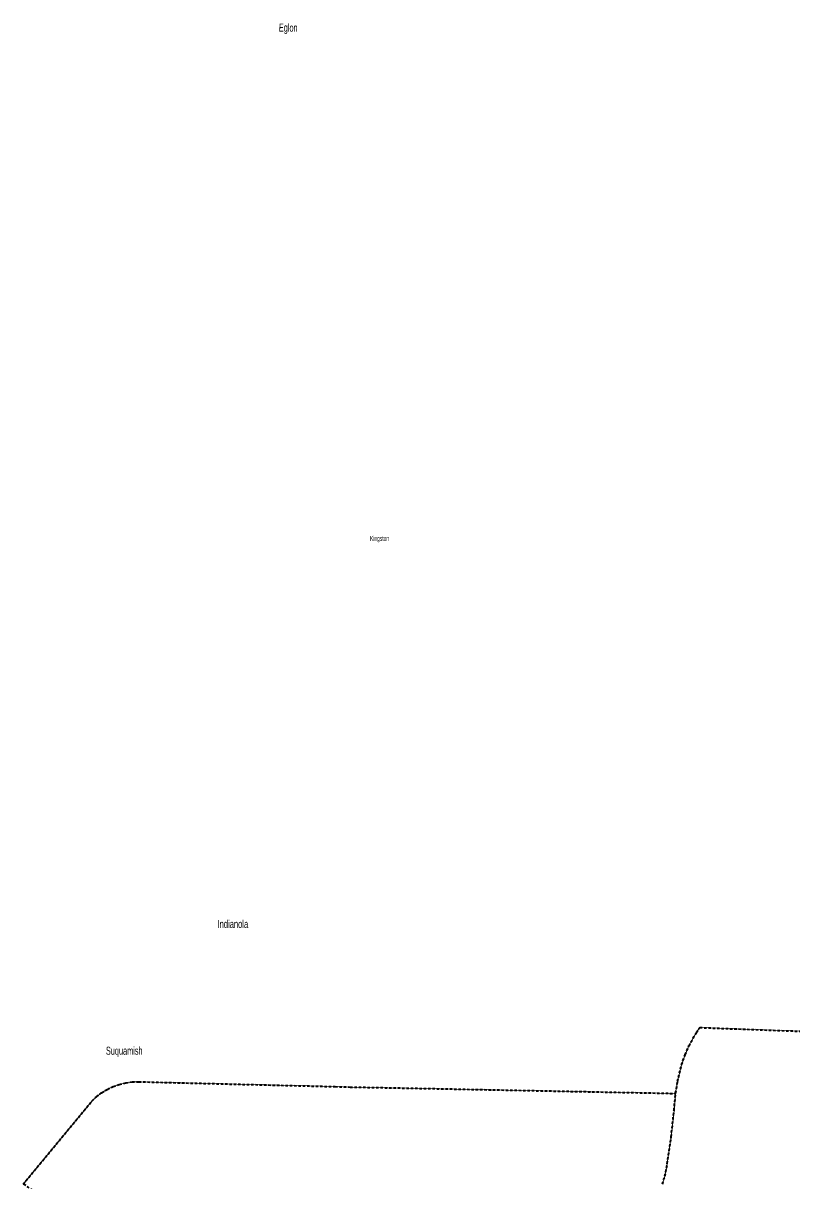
# Model space of a CAD drawing. Header units: feet. Extents: x -903180 to 1023491, y -707744 to 564635.
# Drawn here: x -387609 to -349023, y 81383 to 139368 of the extents above; entities that cross this region are included whole.
import ezdxf

# ---------------------------------------------------------------- set-up
doc = ezdxf.new("R2010")
doc.units = ezdxf.units.FT
doc.header["$LTSCALE"] = 80
doc.linetypes.add('SHORT_DASHED', pattern=[2.7, 1.5, -1.2])
doc.layers.add('13', color=7, linetype='SHORT_DASHED', lineweight=40)
doc.layers.add('58', color=7, linetype='Continuous', lineweight=13)
doc.layers.add('16', color=7, linetype='Continuous')

msp = doc.modelspace()

# ---------------------------------------------------------------- linework, layer by layer
at = {"layer": '13'}
for points in [[(-354986.13, 85896.5), (-354982.62, 85916.53), (-354882.9, 86485.56), (-354686.03, 87327.45), (-354511.28, 87832.97), (-354320.44, 88272.01), (-353938.79, 88950.68), (-353775.45, 89188.13), (-340551.98, 88701.08), (-340185.3, 88685.6)], [(-387182.16, 80961.44), (-387120.72, 81059.27), (-387608.89, 81371.48), (-384163.68, 85524.71), (-383945.91, 85729.51), (-383685.84, 85929.12), (-383406.33, 86100.45), (-383110.44, 86241.62), (-382801.41, 86351.09), (-382482.64, 86427.66), (-382157.61, 86470.49), (-381829.88, 86479.11), (-372003.53, 86237.54), (-371253.8, 86217.92), (-368438.32, 86164.04), (-355007.45, 85896.93), (-354986.13, 85896.5)], [(-355644.3, 81365.69), (-355523.77, 81760.42), (-355431.37, 82173.3), (-355204.36, 83728.19), (-355063.72, 85051.48), (-354988.54, 85876.53), (-354986.13, 85896.5)]]:
    msp.add_lwpolyline(points, dxfattribs=at)
at = {"layer": '58'}
for points in [[(-314131.83, 80840.72), (-314789.39, 83166.49), (-315200.23, 85548.25), (-315359.85, 87959.91), (-319463.9, 88108.82), (-324809.4, 88297.22), (-330141.6, 88443.85), (-335447.82, 88485.6), (-340551.98, 88701.08), (-353775.45, 89188.13), (-353938.79, 88950.68), (-354320.44, 88272.01), (-354511.28, 87832.97), (-354686.03, 87327.45), (-354882.9, 86485.56), (-354982.62, 85916.53), (-354986.13, 85896.5)], [(-382157.61, 86470.49), (-382482.64, 86427.66), (-382801.41, 86351.09), (-383110.44, 86241.62), (-383406.33, 86100.45), (-383685.84, 85929.12), (-383945.91, 85729.51), (-384163.68, 85524.71), (-387608.89, 81371.48)], [(-354986.13, 85896.5), (-355007.45, 85896.93), (-368438.32, 86164.04), (-371253.8, 86217.92), (-372003.53, 86237.54), (-381829.88, 86479.11), (-382157.61, 86470.49)], [(-354986.13, 85896.5), (-354988.54, 85876.53), (-355063.72, 85051.48), (-355204.36, 83728.19), (-355431.37, 82173.3), (-355523.77, 81760.42), (-355644.3, 81365.69)], [(-355644.3, 81365.69), (-355523.77, 81760.42), (-355431.37, 82173.3), (-355204.36, 83728.19), (-355063.72, 85051.48), (-354988.54, 85876.53), (-354986.13, 85896.5)]]:
    msp.add_lwpolyline(points, dxfattribs=at)

# ---------------------------------------------------------------- texts
at = {"layer": '16', "width": 0.6}
msp.add_text('Eglon', height=400, rotation=359.37, dxfattribs=at).set_placement((-374824.2, 138951.76))
at = {"layer": '16'}
for s, height, width, p in [('Kingston', 242, 0.6, (-370261.55, 113504.79)), ('Indianola', 400, 0.65, (-377891.34, 94162.25)), ('Suquamish', 400, 0.6, (-383471.34, 87830.55))]:
    msp.add_text(s, height=height, dxfattribs=dict(at, width=width)).set_placement(p)

doc.saveas('drawing.dxf')
